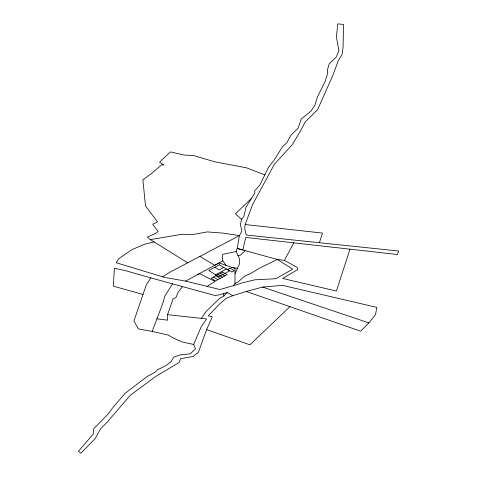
<?xml version="1.0" encoding="UTF-8"?>
<svg xmlns="http://www.w3.org/2000/svg" width="477" height="477" viewBox="0 0 477 477"><rect width="100%" height="100%" fill="white"/><g stroke="black" fill="none" stroke-linecap="round" stroke-linejoin="round"><path stroke-width="0.72" d="M185.583 281.114L219.909 289.521L233.372 285.645L234.94 283.559L235.054 268.479L219.14 262.928L185.583 281.114L164.47 277.358L116.251 262.726L118.6 258.808L131.843 249.704L144.31 244.302L154.089 241.934M245.16 224.53L244.671 228.388L246.221 235.048L398.641 251.027L397.335 254.509L245.762 237.439L242.817 249.984L237.147 248.434L239.43 235.596L241.946 230.886L240.432 224.995L241.416 219.247L243.777 216.767L246.043 207.131L254.825 193.018L254.7 190.925L260.001 184.796L268.593 167.087L273.923 160.427L282.658 146.487L286.939 142.623L290.821 135.295L298.131 128.188L301.261 119L311.028 111.046L315.005 104.988L317.408 96.914L324.98 81.752L327.777 73.214L327.347 70.197L329.285 63.59L336.082 57.24L338.938 50.914L336.434 36.872L337.805 23.85L343.518 24.47L343.064 47.378L342.057 54.616L338.169 60.973L332.857 75.378L317.575 109.686L305.179 121.975L300.576 130.859L292.216 144.764L274.358 164.273L252.53 204.705L245.16 224.53L322.458 233.074L319.423 242.715M235.012 273.709L239.454 264.014L239.359 258.51L236.222 251.48L237.147 248.434L277.28 259.446L284.471 260.382L297.225 267.406L297.594 269.672L282.617 278.455L336.422 291.036L350.005 249.089M226.951 292.693L219.515 294.792L214.96 295.519L150.839 277.888L146.242 285.007L133.918 320.973L138.461 328.927L152.187 331.426L168.154 335.021L173.622 338.169L182.84 342.146L193.674 344.448L195.558 348.896L190.12 353.845L180.073 354.906L173.694 357.219L170.915 361.852L165.68 365.781L157.583 369.764L155.103 372.197L147.226 376.49L125.427 393.096L114.367 405.688L107.605 414.585L93.611 428.835L93.253 434.118L78.359 451.343L80.869 453.15L95.317 438.452L100.456 428.918L106.908 422.497L130.299 395.254L156.086 376.204L178.994 362.609L180.598 358.692L193.048 356.504L198.354 352.408L206.619 329.583L212.253 316.895L208.21 315.828L219.426 304.171L226.17 298.346L232.8 295.704L246.251 291.477L262.547 287.076L282.42 285.347L376.836 307.385L375.542 314.552L369.556 322.19L360.642 331.211L246.251 291.477M156.999 318.821L167.636 320.174L167.582 314.677L173.085 298.781L175.924 297.642L178.118 292.335L182.512 286.456M152.187 331.426L162.305 304.708L165.048 295.704L172.644 283.702M193.674 344.448L201.032 327.15L206.529 318.922L167.582 314.677M284.471 260.382L293.85 242.656M201.228 318.362L206.416 311.135L219.557 298.447L223.898 295.955L227.171 292.455L232.8 295.704M251.552 198.277L235.471 213.809L241.416 219.247M289.933 306.651L249.918 344.817L206.619 329.583M245.166 250.634L240.319 255.213L237.945 255.63M162.651 276.809L169.526 272.391L239.43 235.596L222.681 233.08L207.274 231.917L193.334 234.445L181.904 234.302L150.327 239.597L147.345 237.081L155.788 233.354L158.125 231.512L152.7 224.214L157.541 221.883L145.515 206.028L142.885 179.799L151.31 173.646L161.661 164.809L164.034 165.06L159.568 162.174L170.456 151.895L184.366 155.079L193.245 155.478L214.793 161.822L246.526 167.815L264.801 174.91M207.03 286.367L215.061 281.43L199.434 273.595L197.83 274.466M223.791 267.406L219.181 269.893L214.871 267.239M215.676 274.788L226.378 268.998M225.991 265.319L222.926 260.877L214.692 265.337L199.881 256.364M234.94 283.559L238.25 281.859L244.504 276.201L250.932 273.387L259.458 268.229L277.28 259.446L292.687 269.135L276.004 278.711L254.587 279.85L242.316 282.885L233.372 285.645M236.222 251.48L222.676 254.378L222.348 259.84L222.926 260.877M231.846 267.364L237.391 268.277M142.957 294.398L113.27 286.17L114.391 268.271L125.29 270.614L150.839 277.888M262.547 287.076L368.858 322.893M220.392 273.303L224.709 275.962M218.09 274.549L222.407 277.209M215.789 275.795L220.106 278.455M213.487 277.042L217.804 279.701M150.327 239.597L187.664 262.815M223.451 293.683L223.898 295.955M219.474 264.747L208.771 270.537L218.86 276.749L229.556 270.96L219.474 264.747M222.693 272.057L211.186 278.288L215.503 280.941L227.01 274.716L222.693 272.057M230.003 268.104L227.702 269.35L232.019 272.003L234.32 270.757L230.003 268.104"/></g></svg>
